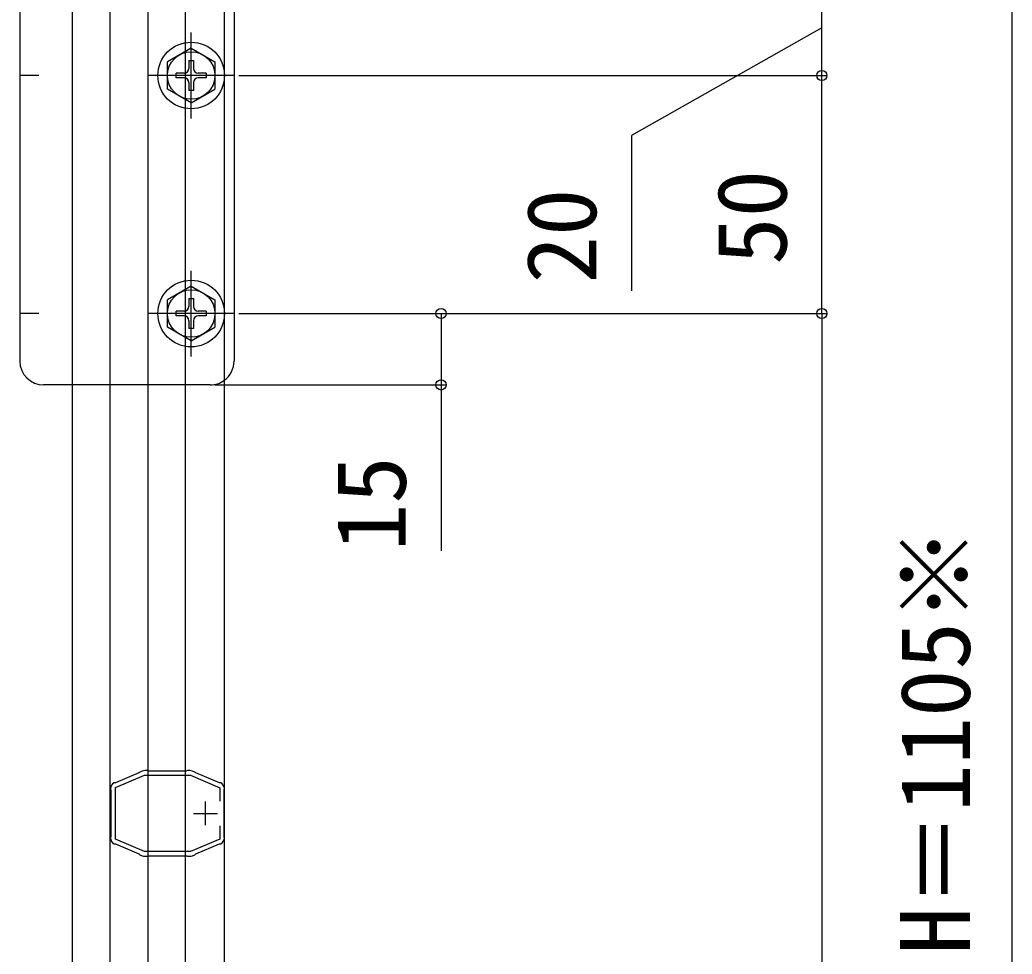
# Model space of a CAD drawing. Units: millimetres, scale not verified. Extents: x -875 to 875, y -1304 to 1297.
# Drawn here: x 470.5 to 679, y 681.7 to 878 of the extents above; entities that cross this region are included whole.
import ezdxf
from ezdxf.enums import TextEntityAlignment as Align

# ---------------------------------------------------------------- set-up
doc = ezdxf.new("R2010")
doc.units = ezdxf.units.MM
doc.header["$LTSCALE"] = 8
for name, color, linetype in [('0-3_YKK_11E', 7, 'Continuous'), ('0-4_YKK_12', 2, 'Continuous'), ('0-5_YKK_13', 4, 'Continuous'), ('0-6_YKK_D', 6, 'Continuous')]:
    doc.layers.add(name, color=color, linetype=linetype)
doc.styles.add('ＭＳ ゴシック', font='')
doc.styles.get('ＭＳ ゴシック').set_extended_font_data('MS Gothic')

msp = doc.modelspace()

# ---------------------------------------------------------------- linework, layer by layer
at = {"layer": '0-3_YKK_11E'}
for p, q in [((509.507, 708.8), (509.507, 713.8)), ((507.007, 711.3), (512.007, 711.3))]:
    msp.add_line(p, q, dxfattribs=at)
for points in [[(496.207, 720.183), (495.73, 719.983), (495.628, 719.885), (495.525, 719.788), (490.582, 717.709), (490.445, 717.703), (490.289, 717.687)], [(506.224, 720.3), (505.706, 720.3), (505.574, 720.25), (505.442, 720.2), (497.571, 720.2), (497.439, 720.25), (497.306, 720.3), (496.788, 720.3)], [(512.723, 717.688), (512.568, 717.703), (512.431, 717.709), (507.488, 719.788), (507.385, 719.885), (507.282, 719.983), (506.805, 720.183)], [(512.506, 708.71), (512.507, 705.898), (506.324, 703.3), (496.688, 703.3), (490.606, 705.856), (490.606, 716.744), (496.688, 719.3), (506.325, 719.3), (512.506, 716.702), (512.506, 713.89)], [(489.514, 716.52), (489.56, 716.371), (489.606, 716.243)], [(489.606, 716.243), (489.606, 706.357), (489.56, 706.229), (489.514, 706.08)], [(513.499, 706.08), (513.453, 706.229), (513.406, 706.357), (513.406, 716.243), (513.453, 716.371), (513.499, 716.52)], [(490.289, 704.912), (490.445, 704.897), (490.582, 704.891), (495.525, 702.812), (495.628, 702.715), (495.73, 702.617), (496.207, 702.417)], [(506.805, 702.417), (507.282, 702.617), (507.385, 702.715), (507.487, 702.812), (512.431, 704.891), (512.568, 704.897), (512.723, 704.912)], [(496.788, 702.3), (497.306, 702.3), (497.439, 702.35), (497.571, 702.4), (505.442, 702.4), (505.574, 702.35), (505.706, 702.3), (506.224, 702.3)]]:
    msp.add_lwpolyline(points, dxfattribs=at)
for centre, start, end in [((496.788, 718.8), 89.99994, 112.78745), ((506.224, 718.8), 67.21227, 90), ((491.006, 716.37), 118.55562, 174.26075), ((512.006, 716.37), 5.73917, 61.44408), ((491.006, 706.23), 185.73921, 241.44435), ((512.006, 706.23), 298.55653, 354.26086), ((496.788, 703.8), 247.21229, 270.00002), ((506.224, 703.8), 269.99992, 292.78766)]:
    msp.add_arc(centre, 1.5, start, end, dxfattribs=at)
at = {"layer": '0-4_YKK_12'}
for p, q in [((481.5, 973.3), (481.5, 369.3)), ((489.5, 536.3), (489.5, 886.3)), ((513.5, 536.3), (513.5, 886.3)), ((497.465, 538.667), (497.465, 883.933)), ((505.335, 538.8), (505.335, 883.8))]:
    msp.add_line(p, q, dxfattribs=at)
at = {"layer": '0-5_YKK_13'}
for p, q in [((470.5, 891.3), (470.5, 806.3)), ((515.5, 884.052), (515.5, 806.3)), ((506.5, 857.3), (506.5, 875.3)), ((506.5, 872.05), (501.5, 869.163)), ((506.5, 872.05), (511.5, 869.163)), ((506, 869.45), (506, 867.8)), ((506, 869.45), (507, 869.45)), ((507, 869.45), (507, 867.8)), ((501.5, 863.437), (501.5, 869.163)), ((511.5, 869.163), (511.5, 863.437)), ((474.5, 866.3), (470.5, 866.3)), ((515.5, 866.3), (497.5, 866.3)), ((505, 866.8), (503.35, 866.8)), ((503.35, 865.8), (503.35, 866.8)), ((505, 865.8), (503.35, 865.8)), ((509.65, 866.8), (508, 866.8)), ((509.65, 865.8), (508, 865.8)), ((509.65, 866.8), (509.65, 865.8)), ((515.5, 866.3), (511.5, 866.3)), ((506.5, 860.55), (501.5, 863.437)), ((506, 864.8), (506, 863.15)), ((506.5, 860.55), (511.5, 863.437)), ((507, 864.8), (507, 863.15)), ((507, 863.15), (506, 863.15)), ((506.5, 807.3), (506.5, 825.3)), ((506.5, 822.05), (501.5, 819.163)), ((506.5, 822.05), (511.5, 819.163)), ((506, 819.45), (506, 817.8)), ((506, 819.45), (507, 819.45)), ((507, 819.45), (507, 817.8)), ((501.5, 813.437), (501.5, 819.163)), ((511.5, 819.163), (511.5, 813.437)), ((474.5, 816.3), (470.5, 816.3)), ((515.5, 816.3), (497.5, 816.3)), ((505, 816.8), (503.35, 816.8)), ((503.35, 815.8), (503.35, 816.8)), ((505, 815.8), (503.35, 815.8)), ((509.65, 816.8), (508, 816.8)), ((509.65, 815.8), (508, 815.8)), ((509.65, 816.8), (509.65, 815.8)), ((515.5, 816.3), (511.5, 816.3)), ((506.5, 810.55), (501.5, 813.437)), ((506, 814.8), (506, 813.15)), ((507, 813.15), (506, 813.15)), ((506.5, 810.55), (511.5, 813.437)), ((507, 814.8), (507, 813.15)), ((481.5, 805.3), (481.5, 801.3))]:
    msp.add_line(p, q, dxfattribs=at)
msp.add_lwpolyline([(510.5, 801.3), (489.5, 801.3), (475.5, 801.3)], dxfattribs=at)
for centre, radius in [((506.5, 866.3), 7), ((506.5, 866.3), 5), ((506.5, 816.3), 7), ((506.5, 816.3), 5)]:
    msp.add_circle(centre, radius, dxfattribs=at)
for centre, radius, start, end in [((505, 867.8), 1, 270, 0), ((508, 867.8), 1, 180, 270), ((505, 864.8), 1, 0, 90), ((508, 864.8), 1, 90, 180), ((505, 817.8), 1, 270, 0), ((508, 817.8), 1, 180, 270), ((505, 814.8), 1, 0, 90), ((508, 814.8), 1, 90, 180), ((475.5, 806.3), 5, 180, 270), ((510.5, 806.3), 5, 306.86954, 0), ((510.5, 806.3), 5, 270, 306.86954)]:
    msp.add_arc(centre, radius, start, end, dxfattribs=at)
at = {"layer": '0-6_YKK_D'}
for p, q in [((679, 536.3), (679, 961.3)), ((639, 866.3), (639, 886.3)), ((516.5, 866.3), (640, 866.3)), ((516.5, 866.3), (640, 866.3)), ((639, 816.3), (639, 866.3)), ((516.5, 816.3), (560, 816.3)), ((516.5, 816.3), (640, 816.3)), ((516.5, 816.3), (640, 816.3)), ((639, 816.3), (639, 531.3)), ((511.5, 801.3), (560, 801.3))]:
    msp.add_line(p, q, dxfattribs=at)
for points in [[(639, 876.3), (599, 853.673), (599, 821.082)], [(559, 816.3), (559, 801.3), (559, 766.455)]]:
    msp.add_lwpolyline(points, dxfattribs=at)
for centre in [(639, 866.3), (639, 866.3), (559, 816.3), (639, 816.3), (639, 816.3), (559, 801.3)]:
    msp.add_circle(centre, 1.075, dxfattribs=at)

# ---------------------------------------------------------------- texts
at = {"layer": '0-6_YKK_D', "style": 'ＭＳ ゴシック'}
for s, p in [('50', (636, 826.527)), ('20', (596, 822.605)), ('15', (556, 766.386)), ('H＝1105※', (674.523, 681.641))]:
    msp.add_text(s, height=14.66, rotation=90, dxfattribs=at).set_placement(p, align=Align.BOTTOM_LEFT)

doc.saveas('drawing.dxf')
